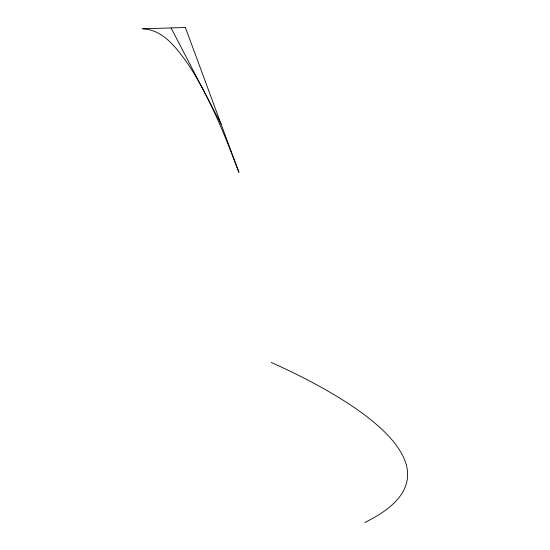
<?xml version="1.0" encoding="UTF-8"?>
<svg xmlns="http://www.w3.org/2000/svg" width="550" height="550" viewBox="0 0 550 550"><rect width="100%" height="100%" fill="white"/><g stroke="black" fill="none" stroke-linecap="round" stroke-linejoin="round"><path stroke-width="0.82" d="M364.76 522.5C483.113 464.853 324.424 386.21 271.294 362.478M171.064 27.933L221.072 124.087M185.364 27.5L142.464 28.799C163.336 29.521 176.976 48.627 188.031 64.047C209.907 97.598 224.799 135.073 238.927 172.377L185.364 27.5"/></g></svg>
